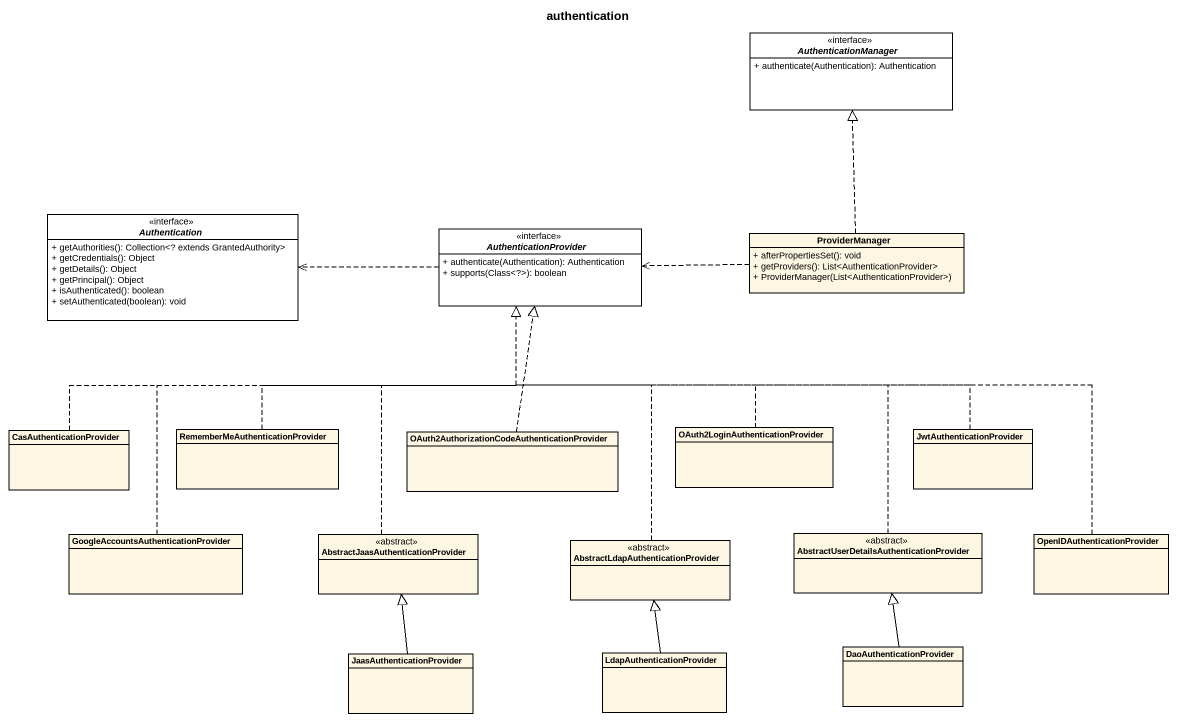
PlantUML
@startuml
title authentication
hide circle
hide empty members
skinparam classAttributeIconSize 0
interface AuthenticationManager #FFFFFF {
  + authenticate(Authentication): Authentication
}
interface Authentication #FFFFFF {
  + getAuthorities(): Collection<? extends GrantedAuthority>
  + getCredentials(): Object
  + getDetails(): Object
  + getPrincipal(): Object
  + isAuthenticated(): boolean
  + setAuthenticated(boolean): void
}
interface AuthenticationProvider #FFFFFF {
  + authenticate(Authentication): Authentication
  + supports(Class<?>): boolean
}
class ProviderManager {
  + afterPropertiesSet(): void
  + getProviders(): List<AuthenticationProvider>
  + ProviderManager(List<AuthenticationProvider>)
}
class CasAuthenticationProvider
class "RememberMeAuthenticationProvider" as RememberMeAuthenticationProv
class "OAuth2AuthorizationCodeAuthenticationProvider" as OAuth2AuthorizationCodeAuthe
class "OAuth2LoginAuthenticationProvider" as OAuth2LoginAuthenticationPro
class JwtAuthenticationProvider
class "GoogleAccountsAuthenticationProvider" as GoogleAccountsAuthentication
class "AbstractJaasAuthenticationProvider" as AbstractJaasAuthenticationPr <<abstract>>
class "AbstractLdapAuthenticationProvider" as AbstractLdapAuthenticationPr <<abstract>>
class "AbstractUserDetailsAuthenticationProvider" as AbstractUserDetailsAuthentic <<abstract>>
class OpenIDAuthenticationProvider
class JaasAuthenticationProvider
class LdapAuthenticationProvider
class DaoAuthenticationProvider
AuthenticationProvider .left.> Authentication
ProviderManager .up.|> AuthenticationManager
ProviderManager .left.> AuthenticationProvider
CasAuthenticationProvider .right.|> AuthenticationProvider
RememberMeAuthenticationProv .up.|> AuthenticationProvider
OAuth2AuthorizationCodeAuthe .up.|> AuthenticationProvider
OAuth2LoginAuthenticationPro .up.|> AuthenticationProvider
JwtAuthenticationProvider .left.|> AuthenticationProvider
GoogleAccountsAuthentication .up.|> AuthenticationProvider
AbstractJaasAuthenticationPr .up.|> AuthenticationProvider
AbstractLdapAuthenticationPr .up.|> AuthenticationProvider
AbstractUserDetailsAuthentic .up.|> AuthenticationProvider
OpenIDAuthenticationProvider .left.|> AuthenticationProvider
JaasAuthenticationProvider -up-|> AbstractJaasAuthenticationPr
LdapAuthenticationProvider -up-|> AbstractLdapAuthenticationPr
DaoAuthenticationProvider -up-|> AbstractUserDetailsAuthentic
@enduml
